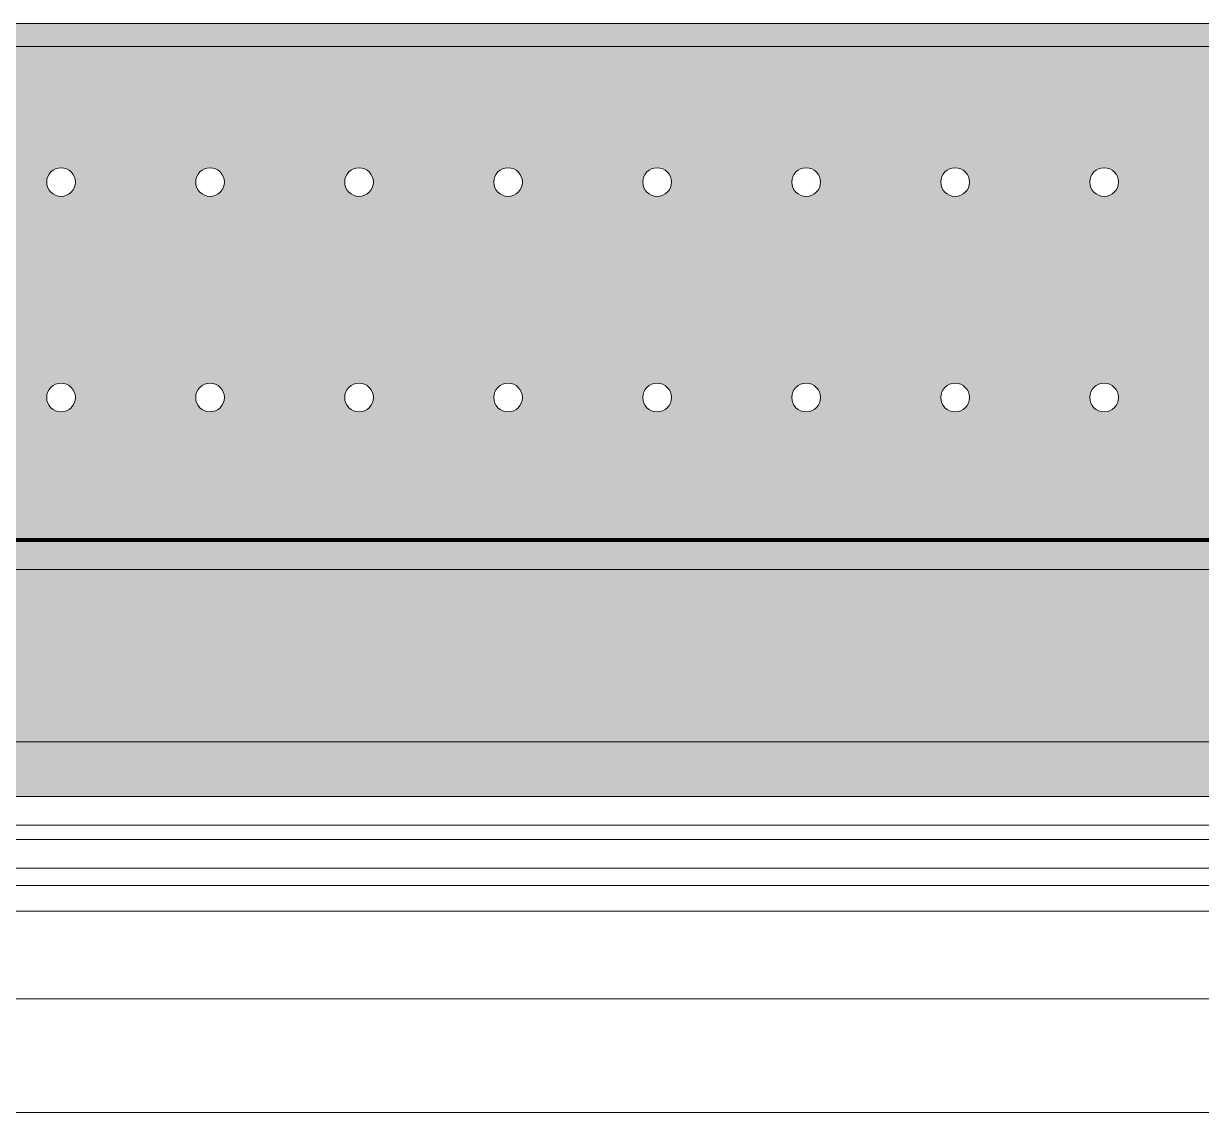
# Model space of a CAD drawing. Header units: millimetres. Extents: x -3245 to 186632, y -8553 to 29000.
# Drawn here: x 27220 to 28040, y -258 to 500 of the extents above; entities that cross this region are included whole.
import ezdxf

# ---------------------------------------------------------------- set-up
doc = ezdxf.new("R2010")
doc.units = ezdxf.units.MM
doc.linetypes.add('Осевая', pattern=[3175, 635, -476.25, 1587.5, -476.25])
for name, color, linetype, lineweight in [('A-DETL', 7, 'Continuous', 9), ('A-GLAZ', 7, 'Continuous', 9), ('A-GLAZ-1', 7, 'Continuous', 13), ('Оси-2', 7, 'Осевая', 9)]:
    doc.layers.add(name, color=color, linetype=linetype, lineweight=lineweight)
for name, color, linetype, lineweight, true_color in [('A-WALL-1', 7, 'Continuous', 9, 0xc0c0c0), ('I-WALL-17', 7, 'Continuous', 53, 0xeaa7bf), ('I-WALL-18', 7, 'Continuous', 53, 0xe0bbbf), ('I-WALL-5', 7, 'Continuous', 9, 0xc0c0c0), ('I-WALL-6', 7, 'Continuous', 9, 0xcbc7bf), ('S-WALL-ANLY', 7, 'Continuous', 13, 0x008040), ('Знаки-2', 9, 'Continuous', 9, 0x808080), ('Знаки-3', 7, 'Continuous', 9, 0xd1cabb), ('Знаки-5', 7, 'Continuous', 9, 0xc1bbaf), ('Знаки-6', 7, 'Continuous', 9, 0xaba79f), ('Знаки-7', 7, 'Continuous', 9, 0xd5cdbe), ('Знаки-8', 7, 'Continuous', 9, 0xccc5b7), ('Знаки-9', 7, 'Continuous', 9, 0xd4ccbd)]:
    doc.layers.add(name, color=color, linetype=linetype, lineweight=lineweight, true_color=true_color)
doc.layers.add('Знаки-4', color=7, linetype='Continuous', lineweight=9, transparency=0.5)

# ---------------------------------------------------------------- blocks, each defined once
blk = doc.blocks.new('120_Окно_СКБ_2Ст - 120_Окно_СКБ_2Ст 2800х2500 4-24273432-План отделки стен 2 этажа в осях 1-12')
at = {"layer": 'A-GLAZ'}
for p, q in [((1400, -57), (-1400, -57)), ((-450, -107), (1280, -107)), ((1280, -117), (-450, -117))]:
    blk.add_line(p, q, dxfattribs=at)
at = {"layer": 'A-GLAZ-1'}
for p, q in [((1330, -87), (-500, -87)), ((-520, -137), (1350, -137)), ((1350, -137), (-520, -137))]:
    blk.add_line(p, q, dxfattribs=at)
blk = doc.blocks.new('Зашивка радиатора_ с перфорацией М4 - Зашивка радиатора_ с перфорацией М4-V90-План отделки стен 2 этажа в осях 1-12')
at = {"layer": 'Знаки-4'}
for points in [[(2281.26, 380), (2281.26, 368), (2301.26, 368), (2301.26, 358), (431.26, 358), (431.26, 368), (451.26, 368), (451.26, 380), (381.26, 380), (381.26, 368), (401.26, 368), (401.26, 358), (-398.74, 358), (-398.74, 368), (-378.74, 368), (-378.74, 380), (-430, 380), (-430, 180), (2330, 180), (2330, 380), (2301.26, 380)], [(1929.99, -163.94), (-428.74, -163.94), (-428.74, -179.94), (2330, -179.59), (2330, -163.94), (2074.06, -163.94)], [(781, -163.94), (781.68, -179.94), (821, -179.94), (820.32, -163.94), (781.68, -163.94)], [(791.34, -163.94), (781, -163.94), (781.68, -179.94), (821, -179.94), (820.32, -163.94), (792.34, -163.94)], [(793.93, -163.94), (791, -163.94), (791.34, -179.94), (811, -179.94), (810.66, -163.94), (795.82, -163.94)], [(793.93, -163.94), (791, -163.94), (791.34, -179.94), (811, -179.94), (810.66, -163.94), (795.82, -163.94)], [(899.87, -163.94), (881, -163.94), (881.68, -179.94), (921, -179.94), (920.32, -163.94), (901, -163.94)], [(896, -163.94), (881, -163.94), (881.68, -179.94), (921, -179.94), (920.32, -163.94), (898.41, -163.94)], [(891.34, -163.94), (891, -163.94), (891.34, -179.94), (911, -179.94), (910.66, -163.94), (892.34, -163.94)], [(899.87, -163.94), (891, -163.94), (891.34, -179.94), (911, -179.94), (910.66, -163.94), (901, -163.94)], [(991.34, -163.94), (981, -163.94), (981.68, -179.94), (1021, -179.94), (1020.32, -163.94), (992.34, -163.94)], [(981, -163.94), (981.68, -179.94), (1021, -179.94), (1020.32, -163.94), (981.68, -163.94)], [(991.34, -163.94), (991, -163.94), (991.34, -179.94), (1011, -179.94), (1010.66, -163.94), (992.34, -163.94)], [(1001, -163.94), (991, -163.94), (991.34, -179.94), (1011, -179.94), (1010.66, -163.94), (1003.59, -163.94)], [(1081, -163.94), (1081.68, -179.94), (1121, -179.94), (1120.32, -163.94), (1081.68, -163.94)], [(1106, -163.94), (1081, -163.94), (1081.68, -179.94), (1121, -179.94), (1120.32, -163.94), (1106.18, -163.94)], [(1111, -163.94), (1091, -163.94), (1091.34, -179.94), (1111, -179.94)], [(1108.07, -163.94), (1091, -163.94), (1091.34, -179.94), (1111, -179.94), (1110.66, -163.94), (1109.66, -163.94)], [(1186.86, -163.94), (1181, -163.94), (1181.68, -179.94), (1221, -179.94), (1220.32, -163.94), (1191, -163.94)], [(1196, -163.94), (1181, -163.94), (1181.68, -179.94), (1221, -179.94), (1220.32, -163.94), (1198.41, -163.94)], [(1191.34, -163.94), (1191, -163.94), (1191.34, -179.94), (1211, -179.94), (1210.66, -163.94), (1192.34, -163.94)], [(1201, -163.94), (1191, -163.94), (1191.34, -179.94), (1211, -179.94), (1210.66, -163.94), (1203.59, -163.94)], [(1291.34, -163.94), (1281, -163.94), (1281.68, -179.94), (1321, -179.94), (1320.32, -163.94), (1292.34, -163.94)], [(1281, -163.94), (1281.68, -179.94), (1321, -179.94), (1320.32, -163.94), (1281.68, -163.94)], [(1291.34, -163.94), (1291, -163.94), (1291.34, -179.94), (1311, -179.94), (1310.66, -163.94), (1292.34, -163.94)], [(1293.93, -163.94), (1291, -163.94), (1291.34, -179.94), (1311, -179.94), (1310.66, -163.94), (1296, -163.94)], [(1381, -163.94), (1381.68, -179.94), (1421, -179.94), (1420.32, -163.94), (1381.68, -163.94)], [(1396, -163.94), (1381, -163.94), (1381.68, -179.94), (1421, -179.94), (1420.32, -163.94), (1398.41, -163.94)], [(1403.1, -163.94), (1391, -163.94), (1391.34, -179.94), (1411, -179.94), (1410.66, -163.94), (1403.59, -163.94)], [(1401, -163.94), (1391, -163.94), (1391.34, -179.94), (1411, -179.94), (1410.66, -163.94), (1403.1, -163.94)], [(1481, -163.94), (1481.68, -179.94), (1521, -179.94), (1520.32, -163.94), (1481.68, -163.94)], [(1509.66, -163.94), (1481, -163.94), (1481.68, -179.94), (1521, -179.94), (1520.32, -163.94), (1510.66, -163.94)], [(1493.93, -163.94), (1491, -163.94), (1491.34, -179.94), (1511, -179.94), (1510.66, -163.94), (1495.82, -163.94)], [(1508.07, -163.94), (1491, -163.94), (1491.34, -179.94), (1511, -179.94), (1510.66, -163.94), (1509.66, -163.94)]]:
    blk.add_hatch(color=256, dxfattribs=at).paths.add_polyline_path(points)
h = blk.add_hatch(color=256, dxfattribs=at)
h.paths.add_polyline_path([(2330.24, 180), (-428.74, 179), (-428.74, -179.94), (2330.24, -179.94), (2330.24, 135.79)])
h.paths.add_polyline_path([(1929.99, 90.35), (1934.99, 89.02), (1938.65, 85.35), (1939.99, 80.35), (1938.65, 75.35), (1934.99, 71.69), (1929.99, 70.35), (1924.99, 71.69), (1921.33, 75.35), (1919.99, 80.35), (1921.33, 85.35), (1924.99, 89.02), (1927.4, 90.01)])
h.paths.add_polyline_path([(1307.49, 90.35), (1312.49, 89.02), (1316.15, 85.35), (1317.49, 80.35), (1316.15, 75.35), (1312.49, 71.69), (1307.49, 70.35), (1302.49, 71.69), (1298.83, 75.35), (1297.49, 80.35), (1298.83, 85.35), (1302.49, 89.02), (1304.9, 90.01)])
h.paths.add_polyline_path([(1514.99, 90.35), (1519.99, 89.02), (1523.65, 85.35), (1524.99, 80.35), (1523.65, 75.35), (1519.99, 71.69), (1514.99, 70.35), (1509.99, 71.69), (1506.33, 75.35), (1504.99, 80.35), (1506.33, 85.35), (1509.99, 89.02), (1512.4, 90.01)])
h.paths.add_polyline_path([(1411.24, 90.35), (1416.24, 89.02), (1419.9, 85.35), (1421.24, 80.35), (1419.9, 75.35), (1416.24, 71.69), (1411.24, 70.35), (1406.24, 71.69), (1402.58, 75.35), (1401.24, 80.35), (1403.1, 86.03), (1406.24, 89.02), (1408.65, 90.01)])
h.paths.add_polyline_path([(1618.74, 90.35), (1623.74, 89.02), (1627.4, 85.35), (1628.74, 80.35), (1627.4, 75.35), (1623.74, 71.69), (1618.74, 70.35), (1613.74, 71.69), (1610.08, 75.35), (1608.74, 80.35), (1610.08, 85.35), (1613.74, 89.02), (1616.15, 90.01)])
h.paths.add_polyline_path([(2033.74, 90.35), (2038.74, 89.02), (2042.4, 85.35), (2043.74, 80.35), (2042.4, 75.35), (2038.74, 71.69), (2033.74, 70.35), (2028.74, 71.69), (2025.08, 75.35), (2023.74, 80.35), (2025.08, 85.35), (2028.74, 89.02), (2031.15, 90.01)])
h.paths.add_polyline_path([(996.24, 90.35), (1001.24, 89.02), (1004.9, 85.35), (1006.24, 80.35), (1004.9, 75.35), (1001.24, 71.69), (996.24, 70.35), (991.24, 71.69), (987.58, 75.35), (986.24, 80.35), (987.58, 85.35), (991.24, 89.02), (993.65, 90.01)])
h.paths.add_polyline_path([(1203.74, 90.35), (1208.74, 89.02), (1212.4, 85.35), (1213.74, 80.35), (1212.4, 75.35), (1208.74, 71.69), (1203.74, 70.35), (1198.74, 71.69), (1195.08, 75.35), (1193.74, 80.35), (1195.08, 85.35), (1198.74, 89.02), (1201.15, 90.01)])
h.paths.add_polyline_path([(2241.24, 90.35), (2246.24, 89.02), (2249.9, 85.35), (2251.24, 80.35), (2249.9, 75.35), (2246.24, 71.69), (2241.24, 70.35), (2236.24, 71.69), (2232.58, 75.35), (2231.24, 80.35), (2232.58, 85.35), (2236.24, 89.02), (2238.65, 90.01)])
h.paths.add_polyline_path([(2137.49, 90.35), (2142.49, 89.02), (2146.15, 85.35), (2147.49, 80.35), (2146.15, 75.35), (2142.49, 71.69), (2137.49, 70.35), (2132.49, 71.69), (2128.83, 75.35), (2127.49, 80.35), (2128.83, 85.35), (2132.49, 89.02), (2134.9, 90.01)])
h.paths.add_polyline_path([(892.49, 90.35), (897.49, 89.02), (901.15, 85.35), (902.49, 80.35), (901.15, 75.35), (897.49, 71.69), (892.49, 70.35), (887.49, 71.69), (883.83, 75.35), (882.49, 80.35), (883.83, 85.35), (887.49, 89.02), (889.9, 90.01)])
h.paths.add_polyline_path([(1826.24, 90.35), (1831.24, 89.02), (1834.9, 85.35), (1836.24, 80.35), (1834.9, 75.35), (1831.24, 71.69), (1826.24, 70.35), (1821.24, 71.69), (1817.58, 75.35), (1816.24, 80.35), (1817.58, 85.35), (1821.24, 89.02), (1823.65, 90.01)])
h.paths.add_polyline_path([(1722.49, 90.35), (1727.49, 89.02), (1731.15, 85.35), (1732.49, 80.35), (1731.15, 75.35), (1727.49, 71.69), (1722.49, 70.35), (1717.49, 71.69), (1713.83, 75.35), (1712.49, 80.35), (1713.83, 85.35), (1717.49, 89.02), (1719.9, 90.01)])
h.paths.add_polyline_path([(1099.99, 90.35), (1104.99, 89.02), (1108.65, 85.35), (1109.99, 80.35), (1108.65, 75.35), (1104.99, 71.69), (1099.99, 70.35), (1094.99, 71.69), (1091.33, 75.35), (1089.99, 80.35), (1091.33, 85.35), (1094.99, 89.02), (1097.4, 90.01)])
h.paths.add_polyline_path([(-145.01, 90.35), (-140.01, 89.02), (-136.35, 85.35), (-135.01, 80.35), (-136.35, 75.35), (-140.01, 71.69), (-145.01, 70.35), (-150.01, 71.69), (-153.67, 75.35), (-155.01, 80.35), (-153.67, 85.35), (-150.01, 89.02), (-147.6, 90.01)])
h.paths.add_polyline_path([(788.74, 90.35), (793.74, 89.02), (797.4, 85.35), (798.74, 80.35), (797.4, 75.35), (793.74, 71.69), (788.74, 70.35), (783.74, 71.69), (780.08, 75.35), (778.74, 80.35), (780.08, 85.35), (783.74, 89.02), (786.15, 90.01)])
h.paths.add_polyline_path([(684.99, 90.35), (689.99, 89.02), (693.65, 85.35), (694.99, 80.35), (693.65, 75.35), (689.99, 71.69), (684.99, 70.35), (679.99, 71.69), (676.33, 75.35), (674.99, 80.35), (676.33, 85.35), (679.99, 89.02), (682.4, 90.01)])
h.paths.add_polyline_path([(269.99, 90.35), (274.99, 89.02), (278.65, 85.35), (279.99, 80.35), (278.65, 75.35), (274.99, 71.69), (269.99, 70.35), (264.99, 71.69), (261.33, 75.35), (259.99, 80.35), (261.33, 85.35), (264.99, 89.02), (267.4, 90.01)])
h.paths.add_polyline_path([(477.49, 90.35), (482.49, 89.02), (486.15, 85.35), (487.49, 80.35), (486.15, 75.35), (482.49, 71.69), (477.49, 70.35), (472.49, 71.69), (468.83, 75.35), (467.49, 80.35), (468.83, 85.35), (472.49, 89.02), (474.9, 90.01)])
h.paths.add_polyline_path([(-352.51, 90.35), (-347.51, 89.02), (-343.85, 85.35), (-342.51, 80.35), (-343.85, 75.35), (-347.51, 71.69), (-352.51, 70.35), (-357.51, 71.69), (-361.17, 75.35), (-362.51, 80.35), (-361.17, 85.35), (-357.51, 89.02), (-355.1, 90.01)])
h.paths.add_polyline_path([(62.49, 90.35), (67.49, 89.02), (71.15, 85.35), (72.49, 80.35), (71.15, 75.35), (67.49, 71.69), (62.49, 70.35), (57.49, 71.69), (53.83, 75.35), (52.49, 80.35), (53.83, 85.35), (57.49, 89.02), (61.17, 90.18)])
h.paths.add_polyline_path([(-248.76, 90.35), (-243.76, 89.02), (-240.1, 85.35), (-238.76, 80.35), (-240.1, 75.35), (-243.76, 71.69), (-248.76, 70.35), (-253.76, 71.69), (-257.42, 75.35), (-258.76, 80.35), (-257.42, 85.35), (-253.76, 89.02), (-251.35, 90.01)])
h.paths.add_polyline_path([(581.24, 90.35), (586.24, 89.02), (589.9, 85.35), (591.24, 80.35), (589.9, 75.35), (586.24, 71.69), (581.24, 70.35), (576.24, 71.69), (572.58, 75.35), (571.24, 80.35), (572.58, 85.35), (576.24, 89.02), (578.65, 90.01)])
h.paths.add_polyline_path([(-41.26, 90.35), (-36.26, 89.02), (-32.6, 85.35), (-31.26, 80.35), (-32.6, 75.35), (-36.26, 71.69), (-41.26, 70.35), (-46.26, 71.69), (-49.92, 75.35), (-51.26, 80.35), (-49.92, 85.35), (-46.26, 89.02), (-43.85, 90.01)])
h.paths.add_polyline_path([(373.74, 90.35), (378.74, 89.02), (382.4, 85.35), (383.74, 80.35), (382.4, 75.35), (378.74, 71.69), (373.74, 70.35), (368.74, 71.69), (365.08, 75.35), (363.74, 80.35), (365.08, 85.35), (368.74, 89.02), (371.15, 90.01)])
h.paths.add_polyline_path([(166.24, 90.35), (171.24, 89.02), (174.9, 85.35), (176.24, 80.35), (174.9, 75.35), (171.24, 71.69), (166.24, 70.35), (161.24, 71.69), (157.58, 75.35), (156.24, 80.35), (157.58, 85.35), (161.24, 89.02), (163.65, 90.01)])
h.paths.add_polyline_path([(788.74, -59.65), (793.74, -60.98), (797.4, -64.65), (798.74, -69.65), (797.4, -74.65), (793.74, -78.31), (788.74, -79.65), (783.74, -78.31), (780.08, -74.65), (778.74, -69.65), (780.08, -64.65), (783.74, -60.98), (786.15, -59.99)])
h.paths.add_polyline_path([(1722.49, -59.65), (1727.49, -60.98), (1731.15, -64.65), (1732.49, -69.65), (1731.15, -74.65), (1727.49, -78.31), (1722.49, -79.65), (1717.49, -78.31), (1713.83, -74.65), (1712.49, -69.65), (1713.83, -64.65), (1717.49, -60.98), (1719.9, -59.99)])
h.paths.add_polyline_path([(1618.74, -59.65), (1623.74, -60.98), (1627.4, -64.65), (1628.74, -69.65), (1627.4, -74.65), (1623.74, -78.31), (1618.74, -79.65), (1613.74, -78.31), (1610.08, -74.65), (1608.74, -69.65), (1610.08, -64.65), (1613.74, -60.98), (1616.15, -59.99)])
h.paths.add_polyline_path([(2137.49, -59.65), (2142.49, -60.98), (2146.15, -64.65), (2147.49, -69.65), (2146.15, -74.65), (2142.49, -78.31), (2137.49, -79.65), (2132.49, -78.31), (2128.83, -74.65), (2127.49, -69.65), (2128.83, -64.65), (2132.49, -60.98), (2134.9, -59.99)])
h.paths.add_polyline_path([(1411.24, -59.65), (1416.24, -60.98), (1419.9, -64.65), (1421.24, -69.65), (1419.9, -74.65), (1416.24, -78.31), (1411.24, -79.65), (1406.24, -78.31), (1402.58, -74.65), (1401.24, -69.65), (1403.1, -63.97), (1406.24, -60.98), (1408.65, -59.99)])
h.paths.add_polyline_path([(1514.99, -59.65), (1519.99, -60.98), (1523.65, -64.65), (1524.99, -69.65), (1523.65, -74.65), (1519.99, -78.31), (1514.99, -79.65), (1509.99, -78.31), (1506.33, -74.65), (1504.99, -69.65), (1506.33, -64.65), (1509.99, -60.98), (1512.4, -59.99)])
h.paths.add_polyline_path([(2033.74, -59.65), (2038.74, -60.98), (2042.4, -64.65), (2043.74, -69.65), (2042.4, -74.65), (2038.74, -78.31), (2033.74, -79.65), (2028.74, -78.31), (2025.08, -74.65), (2023.74, -69.65), (2025.08, -64.65), (2028.74, -60.98), (2031.15, -59.99)])
h.paths.add_polyline_path([(1307.49, -59.65), (1312.49, -60.98), (1316.15, -64.65), (1317.49, -69.65), (1316.15, -74.65), (1312.49, -78.31), (1307.49, -79.65), (1302.49, -78.31), (1298.83, -74.65), (1297.49, -69.65), (1298.83, -64.65), (1302.49, -60.98), (1304.9, -59.99)])
h.paths.add_polyline_path([(2241.24, -59.65), (2246.24, -60.98), (2249.9, -64.65), (2251.24, -69.65), (2249.9, -74.65), (2246.24, -78.31), (2241.24, -79.65), (2236.24, -78.31), (2232.58, -74.65), (2231.24, -69.65), (2232.58, -64.65), (2236.24, -60.98), (2238.65, -59.99)])
h.paths.add_polyline_path([(1826.24, -59.65), (1831.24, -60.98), (1834.9, -64.65), (1836.24, -69.65), (1834.9, -74.65), (1831.24, -78.31), (1826.24, -79.65), (1821.24, -78.31), (1817.58, -74.65), (1816.24, -69.65), (1817.58, -64.65), (1821.24, -60.98), (1823.65, -59.99)])
h.paths.add_polyline_path([(1929.99, -59.65), (1934.99, -60.98), (1938.65, -64.65), (1939.99, -69.65), (1938.65, -74.65), (1934.99, -78.31), (1929.99, -79.65), (1924.99, -78.31), (1921.33, -74.65), (1919.99, -69.65), (1921.33, -64.65), (1924.99, -60.98), (1927.4, -59.99)])
h.paths.add_polyline_path([(996.24, -59.65), (1001.24, -60.98), (1004.9, -64.65), (1006.24, -69.65), (1004.9, -74.65), (1001.24, -78.31), (996.24, -79.65), (991.24, -78.31), (987.58, -74.65), (986.24, -69.65), (987.58, -64.65), (991.24, -60.98), (993.65, -59.99)])
h.paths.add_polyline_path([(1203.74, -59.65), (1208.74, -60.98), (1212.4, -64.65), (1213.74, -69.65), (1212.4, -74.65), (1208.74, -78.31), (1203.74, -79.65), (1198.74, -78.31), (1195.08, -74.65), (1193.74, -69.65), (1195.08, -64.65), (1198.74, -60.98), (1201.15, -59.99)])
h.paths.add_polyline_path([(1099.99, -59.65), (1104.99, -60.98), (1108.65, -64.65), (1109.99, -69.65), (1108.65, -74.65), (1104.99, -78.31), (1099.99, -79.65), (1094.99, -78.31), (1091.33, -74.65), (1089.99, -69.65), (1091.33, -64.65), (1094.99, -60.98), (1097.4, -59.99)])
h.paths.add_polyline_path([(892.49, -59.65), (897.49, -60.98), (901.15, -64.65), (902.49, -69.65), (901.15, -74.65), (897.49, -78.31), (892.49, -79.65), (887.49, -78.31), (883.83, -74.65), (882.49, -69.65), (883.83, -64.65), (887.49, -60.98), (889.9, -59.99)])
h.paths.add_polyline_path([(-248.76, -59.65), (-243.76, -60.98), (-240.1, -64.65), (-238.76, -69.65), (-240.1, -74.65), (-243.76, -78.31), (-248.76, -79.65), (-253.76, -78.31), (-257.42, -74.65), (-258.76, -69.65), (-257.42, -64.65), (-253.76, -60.98), (-251.35, -59.99)])
h.paths.add_polyline_path([(-352.51, -59.65), (-347.51, -60.98), (-343.85, -64.65), (-342.51, -69.65), (-343.85, -74.65), (-347.51, -78.31), (-352.51, -79.65), (-357.51, -78.31), (-361.17, -74.65), (-362.51, -69.65), (-361.17, -64.65), (-357.51, -60.98), (-355.1, -59.99)])
h.paths.add_polyline_path([(581.24, -59.65), (586.24, -60.98), (589.9, -64.65), (591.24, -69.65), (589.9, -74.65), (586.24, -78.31), (581.24, -79.65), (576.24, -78.31), (572.58, -74.65), (571.24, -69.65), (572.58, -64.65), (576.24, -60.98), (578.65, -59.99)])
h.paths.add_polyline_path([(-41.26, -59.65), (-36.26, -60.98), (-32.6, -64.65), (-31.26, -69.65), (-32.6, -74.65), (-36.26, -78.31), (-41.26, -79.65), (-46.26, -78.31), (-49.92, -74.65), (-51.26, -69.65), (-49.92, -64.65), (-46.26, -60.98), (-43.85, -59.99)])
h.paths.add_polyline_path([(684.99, -59.65), (689.99, -60.98), (693.65, -64.65), (694.99, -69.65), (693.65, -74.65), (689.99, -78.31), (684.99, -79.65), (679.99, -78.31), (676.33, -74.65), (674.99, -69.65), (676.33, -64.65), (679.99, -60.98), (682.4, -59.99)])
h.paths.add_polyline_path([(166.24, -59.65), (171.24, -60.98), (174.9, -64.65), (176.24, -69.65), (174.9, -74.65), (171.24, -78.31), (166.24, -79.65), (161.24, -78.31), (157.58, -74.65), (156.24, -69.65), (157.58, -64.65), (161.24, -60.98), (163.65, -59.99)])
h.paths.add_polyline_path([(269.99, -59.65), (274.99, -60.98), (278.65, -64.65), (279.99, -69.65), (278.65, -74.65), (274.99, -78.31), (269.99, -79.65), (264.99, -78.31), (261.33, -74.65), (259.99, -69.65), (261.33, -64.65), (264.99, -60.98), (267.4, -59.99)])
h.paths.add_polyline_path([(373.74, -59.65), (378.74, -60.98), (382.4, -64.65), (383.74, -69.65), (382.4, -74.65), (378.74, -78.31), (373.74, -79.65), (368.74, -78.31), (365.08, -74.65), (363.74, -69.65), (365.08, -64.65), (368.74, -60.98), (371.15, -59.99)])
h.paths.add_polyline_path([(62.49, -59.65), (67.49, -60.98), (71.15, -64.65), (72.49, -69.65), (71.15, -74.65), (67.49, -78.31), (62.49, -79.65), (57.49, -78.31), (53.83, -74.65), (52.49, -69.65), (53.83, -64.65), (57.49, -60.98), (61.17, -59.82)])
h.paths.add_polyline_path([(-145.01, -59.65), (-140.01, -60.98), (-136.35, -64.65), (-135.01, -69.65), (-136.35, -74.65), (-140.01, -78.31), (-145.01, -79.65), (-150.01, -78.31), (-153.67, -74.65), (-155.01, -69.65), (-153.67, -64.65), (-150.01, -60.98), (-147.6, -59.99)])
h.paths.add_polyline_path([(477.49, -59.65), (482.49, -60.98), (486.15, -64.65), (487.49, -69.65), (486.15, -74.65), (482.49, -78.31), (477.49, -79.65), (472.49, -78.31), (468.83, -74.65), (467.49, -69.65), (468.83, -64.65), (472.49, -60.98), (474.9, -59.99)])
at = {"layer": 'Знаки-2'}
for p, q in [((-428.74, 180), (2330, 180)), ((2330.24, 180), (-428.74, 180)), ((-428.74, -179.94), (2330.24, -179.94))]:
    blk.add_line(p, q, dxfattribs=at)
for centre, start, end in [((788.74, 80.35), 0, 180), ((892.49, 80.35), 0, 180), ((996.24, 80.35), 0, 180), ((1099.99, 80.35), 0, 180), ((1203.74, 80.35), 0, 180), ((1307.49, 80.35), 0, 180), ((1411.24, 80.35), 0, 180), ((1514.99, 80.35), 0, 180), ((788.74, 80.35), 180, 360), ((892.49, 80.35), 180, 0), ((996.24, 80.35), 180, 360), ((1099.99, 80.35), 180, 0), ((1203.74, 80.35), 180, 0), ((1307.49, 80.35), 180, 360), ((1411.24, 80.35), 180, 0), ((1514.99, 80.35), 180, 0), ((788.74, -69.65), 0, 180), ((892.49, -69.65), 0, 180), ((996.24, -69.65), 0, 180), ((1099.99, -69.65), 0, 180), ((1203.74, -69.65), 0, 180), ((1307.49, -69.65), 0, 180), ((1411.24, -69.65), 0, 180), ((1514.99, -69.65), 0, 180), ((788.74, -69.65), 180, 0), ((892.49, -69.65), 180, 0), ((996.24, -69.65), 180, 0), ((1099.99, -69.65), 180, 0), ((1203.74, -69.65), 180, 0), ((1307.49, -69.65), 180, 0), ((1411.24, -69.65), 180, 0), ((1514.99, -69.65), 180, 0)]:
    blk.add_arc(centre, 10, start, end, dxfattribs=at)
at = {"layer": 'Знаки-3'}
for p, q in [((791, -163.94), (781.68, -163.94)), ((791, -163.94), (795.81, -163.94)), ((791.34, -163.94), (791, -163.94)), ((792.34, -163.94), (791.34, -163.94)), ((793.93, -163.94), (792.34, -163.94)), ((795.81, -163.94), (793.93, -163.94)), ((796, -163.94), (801, -163.94)), ((806, -163.94), (796, -163.94)), ((801, -163.94), (806, -163.94)), ((806.19, -163.94), (809.66, -163.94)), ((811, -163.94), (806.19, -163.94)), ((809.66, -163.94), (811, -163.94)), ((820.32, -163.94), (811, -163.94)), ((891, -163.94), (881.68, -163.94)), ((892.28, -163.94), (895.82, -163.94)), ((895.82, -163.94), (892.28, -163.94)), ((896, -163.94), (906, -163.94)), ((906, -163.94), (896, -163.94)), ((906.18, -163.94), (909.72, -163.94)), ((909.72, -163.94), (906.18, -163.94)), ((920.32, -163.94), (911, -163.94)), ((991, -163.94), (981.68, -163.94)), ((991, -163.94), (995.81, -163.94)), ((995.81, -163.94), (991, -163.94)), ((996, -163.94), (1006, -163.94)), ((1006, -163.94), (996, -163.94)), ((1006.19, -163.94), (1011, -163.94)), ((1011, -163.94), (1006.19, -163.94)), ((1020.32, -163.94), (1011, -163.94)), ((1091, -163.94), (1081.68, -163.94)), ((1091, -163.94), (1091.34, -163.94)), ((1095.81, -163.94), (1091, -163.94)), ((1091.34, -163.94), (1095.81, -163.94)), ((1096, -163.94), (1098.41, -163.94)), ((1106, -163.94), (1096, -163.94)), ((1098.41, -163.94), (1106, -163.94)), ((1106.19, -163.94), (1111, -163.94)), ((1111, -163.94), (1106.19, -163.94)), ((1120.32, -163.94), (1111, -163.94)), ((1191, -163.94), (1181.68, -163.94)), ((1192.28, -163.94), (1195.82, -163.94)), ((1195.82, -163.94), (1192.28, -163.94)), ((1196, -163.94), (1206, -163.94)), ((1206, -163.94), (1196, -163.94)), ((1206.18, -163.94), (1209.72, -163.94)), ((1209.72, -163.94), (1206.18, -163.94)), ((1220.32, -163.94), (1211, -163.94)), ((1291, -163.94), (1281.68, -163.94)), ((1291, -163.94), (1295.81, -163.94)), ((1295.81, -163.94), (1291, -163.94)), ((1296, -163.94), (1306, -163.94)), ((1306, -163.94), (1296, -163.94)), ((1306.19, -163.94), (1311, -163.94)), ((1311, -163.94), (1306.19, -163.94)), ((1320.32, -163.94), (1311, -163.94)), ((1391, -163.94), (1381.68, -163.94)), ((1391, -163.94), (1395.81, -163.94)), ((1395.81, -163.94), (1391, -163.94)), ((1396, -163.94), (1398.41, -163.94)), ((1406, -163.94), (1396, -163.94)), ((1398.41, -163.94), (1406, -163.94)), ((1406.19, -163.94), (1411, -163.94)), ((1411, -163.94), (1406.19, -163.94)), ((1420.32, -163.94), (1411, -163.94)), ((1491, -163.94), (1481.68, -163.94)), ((1492.28, -163.94), (1495.82, -163.94)), ((1495.82, -163.94), (1492.28, -163.94)), ((1496, -163.94), (1506, -163.94)), ((1506, -163.94), (1496, -163.94)), ((1506.18, -163.94), (1509.72, -163.94)), ((1509.72, -163.94), (1506.18, -163.94)), ((1520.32, -163.94), (1511, -163.94)), ((781.68, -179.94), (791, -179.94)), ((791, -179.94), (792.34, -179.94)), ((795.81, -179.94), (791, -179.94)), ((792.34, -179.94), (795.81, -179.94)), ((796, -179.94), (801, -179.94)), ((806, -179.94), (796, -179.94)), ((801, -179.94), (806, -179.94)), ((806.19, -179.94), (811, -179.94)), ((811, -179.94), (806.19, -179.94)), ((811, -179.94), (820.32, -179.94)), ((881.68, -179.94), (891, -179.94)), ((892.28, -179.94), (895.82, -179.94)), ((895.82, -179.94), (892.28, -179.94)), ((896, -179.94), (906, -179.94)), ((906, -179.94), (896, -179.94)), ((906.18, -179.94), (909.72, -179.94)), ((909.72, -179.94), (906.18, -179.94)), ((911, -179.94), (920.32, -179.94)), ((981.68, -179.94), (991, -179.94)), ((991, -179.94), (995.81, -179.94)), ((995.81, -179.94), (991, -179.94)), ((996, -179.94), (1006, -179.94)), ((1006, -179.94), (996, -179.94)), ((1006.19, -179.94), (1011, -179.94)), ((1011, -179.94), (1006.19, -179.94)), ((1011, -179.94), (1020.32, -179.94)), ((1081.68, -179.94), (1091, -179.94)), ((1091, -179.94), (1095.81, -179.94)), ((1095.81, -179.94), (1091, -179.94)), ((1096, -179.94), (1106, -179.94)), ((1106, -179.94), (1096, -179.94)), ((1106.19, -179.94), (1111, -179.94)), ((1111, -179.94), (1106.19, -179.94)), ((1111, -179.94), (1120.32, -179.94)), ((1181.68, -179.94), (1191, -179.94)), ((1192.28, -179.94), (1195.82, -179.94)), ((1195.82, -179.94), (1192.28, -179.94)), ((1196, -179.94), (1206, -179.94)), ((1206, -179.94), (1196, -179.94)), ((1206.18, -179.94), (1209.72, -179.94)), ((1209.72, -179.94), (1206.18, -179.94)), ((1211, -179.94), (1220.32, -179.94)), ((1281.68, -179.94), (1291, -179.94)), ((1291, -179.94), (1295.81, -179.94)), ((1295.81, -179.94), (1291, -179.94)), ((1296, -179.94), (1306, -179.94)), ((1306, -179.94), (1296, -179.94)), ((1306.19, -179.94), (1311, -179.94)), ((1311, -179.94), (1306.19, -179.94)), ((1311, -179.94), (1320.32, -179.94)), ((1381.68, -179.94), (1391, -179.94)), ((1391, -179.94), (1395.81, -179.94)), ((1395.81, -179.94), (1391, -179.94)), ((1396, -179.94), (1406, -179.94)), ((1406, -179.94), (1396, -179.94)), ((1406.19, -179.94), (1411, -179.94)), ((1411, -179.94), (1406.19, -179.94)), ((1411, -179.94), (1420.32, -179.94)), ((1481.68, -179.94), (1491, -179.94)), ((1492.28, -179.94), (1495.82, -179.94)), ((1495.82, -179.94), (1492.28, -179.94)), ((1496, -179.94), (1506, -179.94)), ((1506, -179.94), (1496, -179.94)), ((1506.18, -179.94), (1509.72, -179.94)), ((1509.72, -179.94), (1506.18, -179.94)), ((1511, -179.94), (1520.32, -179.94))]:
    blk.add_line(p, q, dxfattribs=at)
at = {"layer": 'Знаки-5'}
for p, q in [((2330, 180), (-428.74, 180)), ((-428.74, 180), (2330, 180)), ((781, -163.94), (721, -163.94)), ((781, -163.94), (821, -163.94)), ((821, -163.94), (781, -163.94)), ((881, -163.94), (821, -163.94)), ((881, -163.94), (921, -163.94)), ((921, -163.94), (881, -163.94)), ((981, -163.94), (921, -163.94)), ((981, -163.94), (991, -163.94)), ((991, -163.94), (981, -163.94)), ((991, -163.94), (1011, -163.94)), ((1011, -163.94), (991, -163.94)), ((1011, -163.94), (1021, -163.94)), ((1021, -163.94), (1011, -163.94)), ((1081, -163.94), (1021, -163.94)), ((1081, -163.94), (1121, -163.94)), ((1121, -163.94), (1081, -163.94)), ((1181, -163.94), (1121, -163.94)), ((1181, -163.94), (1221, -163.94)), ((1221, -163.94), (1181, -163.94)), ((1281, -163.94), (1221, -163.94)), ((1281, -163.94), (1291, -163.94)), ((1291, -163.94), (1281, -163.94)), ((1291, -163.94), (1311, -163.94)), ((1311, -163.94), (1291, -163.94)), ((1311, -163.94), (1321, -163.94)), ((1321, -163.94), (1311, -163.94)), ((1381, -163.94), (1321, -163.94)), ((1381, -163.94), (1421, -163.94)), ((1421, -163.94), (1381, -163.94)), ((1481, -163.94), (1421, -163.94)), ((1481, -163.94), (1521, -163.94)), ((1521, -163.94), (1481, -163.94)), ((1581, -163.94), (1521, -163.94)), ((721, -179.94), (781, -179.94)), ((781, -179.94), (821, -179.94)), ((821, -179.94), (781, -179.94)), ((821, -179.94), (881, -179.94)), ((881, -179.94), (921, -179.94)), ((921, -179.94), (881, -179.94)), ((921, -179.94), (981, -179.94)), ((981, -179.94), (991, -179.94)), ((991, -179.94), (981, -179.94)), ((991, -179.94), (1011, -179.94)), ((1011, -179.94), (991, -179.94)), ((1011, -179.94), (1021, -179.94)), ((1021, -179.94), (1011, -179.94)), ((1021, -179.94), (1081, -179.94)), ((1081, -179.94), (1121, -179.94)), ((1121, -179.94), (1081, -179.94)), ((1121, -179.94), (1181, -179.94)), ((1181, -179.94), (1221, -179.94)), ((1221, -179.94), (1181, -179.94)), ((1221, -179.94), (1281, -179.94)), ((1281, -179.94), (1291, -179.94)), ((1291, -179.94), (1281, -179.94)), ((1291, -179.94), (1311, -179.94)), ((1311, -179.94), (1291, -179.94)), ((1311, -179.94), (1321, -179.94)), ((1321, -179.94), (1311, -179.94)), ((1321, -179.94), (1381, -179.94)), ((1381, -179.94), (1421, -179.94)), ((1421, -179.94), (1381, -179.94)), ((1421, -179.94), (1481, -179.94)), ((1481, -179.94), (1521, -179.94)), ((1521, -179.94), (1481, -179.94)), ((1521, -179.94), (1581, -179.94))]:
    blk.add_line(p, q, dxfattribs=at)
at = {"layer": 'Знаки-6'}
for p, q in [((-384.53, -163.94), (2282.94, -163.94)), ((2330.24, -179.94), (-428.74, -179.94)), ((2330, -179.94), (-428.74, -179.94))]:
    blk.add_line(p, q, dxfattribs=at)
for centre, start, end in [((788.74, 80.35), 0, 180), ((892.49, 80.35), 0, 180), ((996.24, 80.35), 0, 180), ((1099.99, 80.35), 0, 180), ((1203.74, 80.35), 0, 180), ((1307.49, 80.35), 0, 180), ((1411.24, 80.35), 0, 180), ((1514.99, 80.35), 0, 180), ((788.74, 80.35), 180, 360), ((892.49, 80.35), 180, 360), ((996.24, 80.35), 180, 360), ((1099.99, 80.35), 180, 360), ((1203.74, 80.35), 180, 360), ((1307.49, 80.35), 180, 360), ((1411.24, 80.35), 180, 360), ((1514.99, 80.35), 180, 360), ((788.74, -69.65), 0, 180), ((892.49, -69.65), 0, 180), ((996.24, -69.65), 0, 180), ((1099.99, -69.65), 0, 180), ((1203.74, -69.65), 0, 180), ((1307.49, -69.65), 0, 180), ((1411.24, -69.65), 0, 180), ((1514.99, -69.65), 0, 180), ((788.74, -69.65), 180, 360), ((892.49, -69.65), 180, 360), ((996.24, -69.65), 180, 360), ((1099.99, -69.65), 180, 360), ((1203.74, -69.65), 180, 360), ((1307.49, -69.65), 180, 360), ((1411.24, -69.65), 180, 360), ((1514.99, -69.65), 180, 360)]:
    blk.add_arc(centre, 10, start, end, dxfattribs=at)
at = {"layer": 'Знаки-7'}
for p, q in [((795.82, -163.94), (792.34, -163.94)), ((806, -163.94), (796, -163.94)), ((809.66, -163.94), (806.18, -163.94)), ((895.82, -163.94), (892.34, -163.94)), ((899.87, -163.94), (896, -163.94)), ((906, -163.94), (901, -163.94)), ((909.66, -163.94), (906.18, -163.94)), ((995.82, -163.94), (992.34, -163.94)), ((1006, -163.94), (996, -163.94)), ((1009.66, -163.94), (1006.18, -163.94)), ((1095.82, -163.94), (1092.34, -163.94)), ((1106, -163.94), (1096, -163.94)), ((1109.66, -163.94), (1106.18, -163.94)), ((1195.82, -163.94), (1192.34, -163.94)), ((1206, -163.94), (1196, -163.94)), ((1209.66, -163.94), (1206.18, -163.94)), ((1295.82, -163.94), (1292.34, -163.94)), ((1306, -163.94), (1296, -163.94)), ((1309.66, -163.94), (1306.18, -163.94)), ((1395.82, -163.94), (1392.34, -163.94)), ((1403.1, -163.94), (1396, -163.94)), ((1406, -163.94), (1403.59, -163.94)), ((1409.66, -163.94), (1406.18, -163.94)), ((1495.82, -163.94), (1492.34, -163.94)), ((1506, -163.94), (1496, -163.94)), ((1509.66, -163.94), (1506.18, -163.94)), ((792.34, -179.94), (795.82, -179.94)), ((796, -179.94), (806, -179.94)), ((806.18, -179.94), (809.66, -179.94)), ((892.34, -179.94), (895.82, -179.94)), ((896, -179.94), (899.87, -179.94)), ((901, -179.94), (906, -179.94)), ((906.18, -179.94), (909.66, -179.94)), ((992.34, -179.94), (995.82, -179.94)), ((996, -179.94), (1006, -179.94)), ((1006.18, -179.94), (1009.66, -179.94)), ((1092.34, -179.94), (1095.82, -179.94)), ((1096, -179.94), (1106, -179.94)), ((1106.18, -179.94), (1109.66, -179.94)), ((1192.34, -179.94), (1195.82, -179.94)), ((1196, -179.94), (1206, -179.94)), ((1206.18, -179.94), (1209.66, -179.94)), ((1292.34, -179.94), (1295.82, -179.94)), ((1296, -179.94), (1306, -179.94)), ((1306.18, -179.94), (1309.66, -179.94)), ((1392.34, -179.94), (1395.82, -179.94)), ((1396, -179.94), (1403.1, -179.94)), ((1403.59, -179.94), (1406, -179.94)), ((1406.18, -179.94), (1409.66, -179.94)), ((1492.34, -179.94), (1495.82, -179.94)), ((1496, -179.94), (1506, -179.94)), ((1506.18, -179.94), (1509.66, -179.94))]:
    blk.add_line(p, q, dxfattribs=at)
at = {"layer": 'Знаки-8'}
for p, q in [((781, -163.94), (786.86, -163.94)), ((781.68, -163.94), (781, -163.94)), ((786.86, -163.94), (781.68, -163.94)), ((786.86, -163.94), (791, -163.94)), ((791, -163.94), (786.86, -163.94)), ((791, -163.94), (793.93, -163.94)), ((792.34, -163.94), (791, -163.94)), ((795.81, -163.94), (792.34, -163.94)), ((793.93, -163.94), (795.81, -163.94)), ((796, -163.94), (801, -163.94)), ((806, -163.94), (796, -163.94)), ((801, -163.94), (806, -163.94)), ((806.19, -163.94), (811, -163.94)), ((811, -163.94), (806.19, -163.94)), ((811, -163.94), (815.14, -163.94)), ((815.14, -163.94), (811, -163.94)), ((815.14, -163.94), (818.32, -163.94)), ((818.32, -163.94), (815.14, -163.94)), ((818.32, -163.94), (820.32, -163.94)), ((821, -163.94), (818.32, -163.94)), ((820.32, -163.94), (821, -163.94)), ((881, -163.94), (891, -163.94)), ((881.68, -163.94), (881, -163.94)), ((891, -163.94), (881.68, -163.94)), ((891, -163.94), (891.34, -163.94)), ((895.81, -163.94), (891, -163.94)), ((891.34, -163.94), (895.81, -163.94)), ((896, -163.94), (898.41, -163.94)), ((906, -163.94), (896, -163.94)), ((898.41, -163.94), (906, -163.94)), ((906.19, -163.94), (911, -163.94)), ((911, -163.94), (906.19, -163.94)), ((911, -163.94), (920.32, -163.94)), ((915.14, -163.94), (911, -163.94)), ((921, -163.94), (915.14, -163.94)), ((920.32, -163.94), (921, -163.94)), ((981, -163.94), (983.68, -163.94)), ((986.86, -163.94), (981, -163.94)), ((983.68, -163.94), (991, -163.94)), ((991, -163.94), (986.86, -163.94)), ((992.28, -163.94), (995.82, -163.94)), ((995.82, -163.94), (992.28, -163.94)), ((996, -163.94), (1006, -163.94)), ((1006, -163.94), (996, -163.94)), ((1006.18, -163.94), (1009.72, -163.94)), ((1009.72, -163.94), (1006.18, -163.94)), ((1011, -163.94), (1021, -163.94)), ((1021, -163.94), (1011, -163.94)), ((1081, -163.94), (1091, -163.94)), ((1083.68, -163.94), (1081, -163.94)), ((1091, -163.94), (1083.68, -163.94)), ((1091, -163.94), (1095.81, -163.94)), ((1091.34, -163.94), (1091, -163.94)), ((1095.81, -163.94), (1091.34, -163.94)), ((1096, -163.94), (1106, -163.94)), ((1103.59, -163.94), (1096, -163.94)), ((1106, -163.94), (1103.59, -163.94)), ((1106.19, -163.94), (1111, -163.94)), ((1111, -163.94), (1106.19, -163.94)), ((1111, -163.94), (1121, -163.94)), ((1115.14, -163.94), (1111, -163.94)), ((1120.32, -163.94), (1115.14, -163.94)), ((1121, -163.94), (1120.32, -163.94)), ((1181, -163.94), (1181.68, -163.94)), ((1186.86, -163.94), (1181, -163.94)), ((1181.68, -163.94), (1191, -163.94)), ((1191, -163.94), (1186.86, -163.94)), ((1191, -163.94), (1192.34, -163.94)), ((1191.34, -163.94), (1191, -163.94)), ((1192.34, -163.94), (1191.34, -163.94)), ((1192.34, -163.94), (1195.81, -163.94)), ((1193.93, -163.94), (1192.34, -163.94)), ((1195.81, -163.94), (1193.93, -163.94)), ((1196, -163.94), (1201, -163.94)), ((1201, -163.94), (1196, -163.94)), ((1201, -163.94), (1203.59, -163.94)), ((1206, -163.94), (1201, -163.94)), ((1203.59, -163.94), (1206, -163.94)), ((1206.19, -163.94), (1208.07, -163.94)), ((1211, -163.94), (1206.19, -163.94)), ((1208.07, -163.94), (1209.66, -163.94)), ((1209.66, -163.94), (1210.66, -163.94)), ((1210.66, -163.94), (1211, -163.94)), ((1211, -163.94), (1215.14, -163.94)), ((1221, -163.94), (1211, -163.94)), ((1215.14, -163.94), (1221, -163.94)), ((1281, -163.94), (1291, -163.94)), ((1291, -163.94), (1281, -163.94)), ((1292.28, -163.94), (1295.82, -163.94)), ((1295.82, -163.94), (1292.28, -163.94)), ((1296, -163.94), (1306, -163.94)), ((1306, -163.94), (1296, -163.94)), ((1306.18, -163.94), (1309.72, -163.94)), ((1309.72, -163.94), (1306.18, -163.94)), ((1311, -163.94), (1321, -163.94)), ((1321, -163.94), (1311, -163.94)), ((1381, -163.94), (1383.68, -163.94)), ((1391, -163.94), (1381, -163.94)), ((1383.68, -163.94), (1391, -163.94)), ((1391, -163.94), (1391.34, -163.94)), ((1393.93, -163.94), (1391, -163.94)), ((1391.34, -163.94), (1395.81, -163.94)), ((1395.81, -163.94), (1393.93, -163.94)), ((1396, -163.94), (1398.41, -163.94)), ((1406, -163.94), (1396, -163.94)), ((1398.41, -163.94), (1406, -163.94)), ((1406.19, -163.94), (1411, -163.94)), ((1411, -163.94), (1406.19, -163.94)), ((1411, -163.94), (1418.32, -163.94)), ((1421, -163.94), (1411, -163.94)), ((1418.32, -163.94), (1421, -163.94)), ((1481, -163.94), (1491, -163.94)), ((1491, -163.94), (1481, -163.94)), ((1491, -163.94), (1495.81, -163.94)), ((1495.81, -163.94), (1491, -163.94)), ((1496, -163.94), (1503.59, -163.94)), ((1498.41, -163.94), (1496, -163.94)), ((1506, -163.94), (1498.41, -163.94)), ((1503.59, -163.94), (1506, -163.94)), ((1506.19, -163.94), (1511, -163.94)), ((1508.07, -163.94), (1506.19, -163.94)), ((1511, -163.94), (1508.07, -163.94)), ((1511, -163.94), (1521, -163.94)), ((1515.14, -163.94), (1511, -163.94)), ((1521, -163.94), (1515.14, -163.94)), ((781, -179.94), (791, -179.94)), ((791, -179.94), (781, -179.94)), ((791, -179.94), (795.81, -179.94)), ((795.81, -179.94), (791, -179.94)), ((796, -179.94), (806, -179.94)), ((806, -179.94), (796, -179.94)), ((806.19, -179.94), (811, -179.94)), ((811, -179.94), (806.19, -179.94)), ((811, -179.94), (821, -179.94)), ((821, -179.94), (811, -179.94)), ((881, -179.94), (891, -179.94)), ((881.68, -179.94), (881, -179.94)), ((891, -179.94), (881.68, -179.94)), ((891, -179.94), (895.81, -179.94)), ((895.81, -179.94), (891, -179.94)), ((896, -179.94), (906, -179.94)), ((906, -179.94), (896, -179.94)), ((906.19, -179.94), (911, -179.94)), ((911, -179.94), (906.19, -179.94)), ((911, -179.94), (921, -179.94)), ((915.14, -179.94), (911, -179.94)), ((921, -179.94), (915.14, -179.94)), ((981, -179.94), (991, -179.94)), ((991, -179.94), (981, -179.94)), ((992.28, -179.94), (995.82, -179.94)), ((995.82, -179.94), (992.28, -179.94)), ((996, -179.94), (1006, -179.94)), ((1006, -179.94), (996, -179.94)), ((1006.18, -179.94), (1009.72, -179.94)), ((1009.72, -179.94), (1006.18, -179.94)), ((1011, -179.94), (1018.32, -179.94)), ((1021, -179.94), (1011, -179.94)), ((1018.32, -179.94), (1021, -179.94)), ((1081, -179.94), (1091, -179.94)), ((1083.68, -179.94), (1081, -179.94)), ((1091, -179.94), (1083.68, -179.94)), ((1091, -179.94), (1095.81, -179.94)), ((1095.81, -179.94), (1091, -179.94)), ((1096, -179.94), (1101, -179.94)), ((1106, -179.94), (1096, -179.94)), ((1101, -179.94), (1103.59, -179.94)), ((1103.59, -179.94), (1106, -179.94)), ((1106.19, -179.94), (1111, -179.94)), ((1111, -179.94), (1106.19, -179.94)), ((1111, -179.94), (1118.32, -179.94)), ((1118.32, -179.94), (1111, -179.94)), ((1118.32, -179.94), (1121, -179.94)), ((1121, -179.94), (1118.32, -179.94)), ((1181, -179.94), (1191, -179.94)), ((1191, -179.94), (1181, -179.94)), ((1191, -179.94), (1195.81, -179.94)), ((1192.34, -179.94), (1191, -179.94)), ((1195.81, -179.94), (1192.34, -179.94)), ((1196, -179.94), (1206, -179.94)), ((1206, -179.94), (1196, -179.94)), ((1206.19, -179.94), (1211, -179.94)), ((1211, -179.94), (1206.19, -179.94)), ((1211, -179.94), (1221, -179.94)), ((1221, -179.94), (1211, -179.94)), ((1281, -179.94), (1291, -179.94)), ((1281.68, -179.94), (1281, -179.94)), ((1291, -179.94), (1281.68, -179.94)), ((1292.28, -179.94), (1295.82, -179.94)), ((1295.82, -179.94), (1292.28, -179.94)), ((1296, -179.94), (1306, -179.94)), ((1301, -179.94), (1296, -179.94)), ((1306, -179.94), (1301, -179.94)), ((1306.18, -179.94), (1309.72, -179.94)), ((1309.72, -179.94), (1306.18, -179.94)), ((1311, -179.94), (1321, -179.94)), ((1321, -179.94), (1311, -179.94)), ((1381, -179.94), (1383.68, -179.94)), ((1391, -179.94), (1381, -179.94)), ((1383.68, -179.94), (1391, -179.94)), ((1391, -179.94), (1395.81, -179.94)), ((1391.34, -179.94), (1391, -179.94)), ((1395.81, -179.94), (1391.34, -179.94)), ((1396, -179.94), (1398.41, -179.94)), ((1403.59, -179.94), (1396, -179.94)), ((1398.41, -179.94), (1406, -179.94)), ((1406, -179.94), (1403.59, -179.94)), ((1406.19, -179.94), (1410.66, -179.94)), ((1409.66, -179.94), (1406.19, -179.94)), ((1411, -179.94), (1409.66, -179.94)), ((1410.66, -179.94), (1411, -179.94)), ((1411, -179.94), (1421, -179.94)), ((1421, -179.94), (1411, -179.94)), ((1481, -179.94), (1491, -179.94)), ((1481.68, -179.94), (1481, -179.94)), ((1491, -179.94), (1481.68, -179.94)), ((1491, -179.94), (1495.81, -179.94)), ((1495.81, -179.94), (1491, -179.94)), ((1496, -179.94), (1506, -179.94)), ((1506, -179.94), (1496, -179.94)), ((1506.19, -179.94), (1511, -179.94)), ((1511, -179.94), (1506.19, -179.94)), ((1511, -179.94), (1518.32, -179.94)), ((1520.32, -179.94), (1511, -179.94)), ((1518.32, -179.94), (1521, -179.94)), ((1521, -179.94), (1520.32, -179.94))]:
    blk.add_line(p, q, dxfattribs=at)
at = {"layer": 'Знаки-9'}
for p, q in [((792.28, -163.94), (795.82, -163.94)), ((795.82, -163.94), (792.28, -163.94)), ((796, -163.94), (801, -163.94)), ((801, -163.94), (796, -163.94)), ((801, -163.94), (806, -163.94)), ((806, -163.94), (801, -163.94)), ((806.18, -163.94), (809.72, -163.94)), ((809.72, -163.94), (806.18, -163.94)), ((891, -163.94), (892.34, -163.94)), ((893.93, -163.94), (891, -163.94)), ((892.34, -163.94), (895.81, -163.94)), ((895.81, -163.94), (893.93, -163.94)), ((896, -163.94), (906, -163.94)), ((906, -163.94), (896, -163.94)), ((906.19, -163.94), (909.66, -163.94)), ((911, -163.94), (906.19, -163.94)), ((909.66, -163.94), (911, -163.94)), ((992.28, -163.94), (995.82, -163.94)), ((995.82, -163.94), (992.28, -163.94)), ((996, -163.94), (1006, -163.94)), ((1006, -163.94), (996, -163.94)), ((1006.18, -163.94), (1009.72, -163.94)), ((1009.72, -163.94), (1006.18, -163.94)), ((1092.28, -163.94), (1095.82, -163.94)), ((1095.82, -163.94), (1092.28, -163.94)), ((1096, -163.94), (1106, -163.94)), ((1106, -163.94), (1096, -163.94)), ((1106.18, -163.94), (1109.72, -163.94)), ((1109.72, -163.94), (1106.18, -163.94)), ((1191, -163.94), (1195.81, -163.94)), ((1193.93, -163.94), (1191, -163.94)), ((1195.81, -163.94), (1193.93, -163.94)), ((1196, -163.94), (1206, -163.94)), ((1203.59, -163.94), (1196, -163.94)), ((1206, -163.94), (1203.59, -163.94)), ((1206.19, -163.94), (1208.07, -163.94)), ((1211, -163.94), (1206.19, -163.94)), ((1208.07, -163.94), (1211, -163.94)), ((1292.28, -163.94), (1295.82, -163.94)), ((1295.82, -163.94), (1292.28, -163.94)), ((1296, -163.94), (1306, -163.94)), ((1306, -163.94), (1296, -163.94)), ((1306.18, -163.94), (1309.72, -163.94)), ((1309.72, -163.94), (1306.18, -163.94)), ((1392.28, -163.94), (1395.82, -163.94)), ((1395.82, -163.94), (1392.28, -163.94)), ((1396, -163.94), (1403.12, -163.94)), ((1401, -163.94), (1396, -163.94)), ((1403.12, -163.94), (1401, -163.94)), ((1403.61, -163.94), (1406, -163.94)), ((1406, -163.94), (1403.61, -163.94)), ((1406.18, -163.94), (1409.72, -163.94)), ((1409.72, -163.94), (1406.18, -163.94)), ((1491, -163.94), (1491.34, -163.94)), ((1495.81, -163.94), (1491, -163.94)), ((1491.34, -163.94), (1495.81, -163.94)), ((1496, -163.94), (1498.41, -163.94)), ((1506, -163.94), (1496, -163.94)), ((1498.41, -163.94), (1506, -163.94)), ((1506.19, -163.94), (1508.07, -163.94)), ((1510.66, -163.94), (1506.19, -163.94)), ((1508.07, -163.94), (1511, -163.94)), ((1511, -163.94), (1510.66, -163.94)), ((792.28, -179.94), (795.82, -179.94)), ((795.82, -179.94), (792.28, -179.94)), ((796, -179.94), (806, -179.94)), ((806, -179.94), (796, -179.94)), ((806.18, -179.94), (809.72, -179.94)), ((809.72, -179.94), (806.18, -179.94)), ((891, -179.94), (895.81, -179.94)), ((895.81, -179.94), (891, -179.94)), ((896, -179.94), (906, -179.94)), ((906, -179.94), (896, -179.94)), ((906.19, -179.94), (911, -179.94)), ((911, -179.94), (906.19, -179.94)), ((992.28, -179.94), (995.82, -179.94)), ((995.82, -179.94), (992.28, -179.94)), ((996, -179.94), (1006, -179.94)), ((1006, -179.94), (996, -179.94)), ((1006.18, -179.94), (1009.72, -179.94)), ((1009.72, -179.94), (1006.18, -179.94)), ((1092.28, -179.94), (1095.82, -179.94)), ((1095.82, -179.94), (1092.28, -179.94)), ((1096, -179.94), (1106, -179.94)), ((1106, -179.94), (1096, -179.94)), ((1106.18, -179.94), (1109.72, -179.94)), ((1109.72, -179.94), (1106.18, -179.94)), ((1191, -179.94), (1195.81, -179.94)), ((1195.81, -179.94), (1191, -179.94)), ((1196, -179.94), (1198.41, -179.94)), ((1203.59, -179.94), (1196, -179.94)), ((1198.41, -179.94), (1206, -179.94)), ((1206, -179.94), (1203.59, -179.94)), ((1206.19, -179.94), (1211, -179.94)), ((1210.66, -179.94), (1206.19, -179.94)), ((1211, -179.94), (1210.66, -179.94)), ((1292.28, -179.94), (1295.82, -179.94)), ((1295.82, -179.94), (1292.28, -179.94)), ((1296, -179.94), (1306, -179.94)), ((1306, -179.94), (1296, -179.94)), ((1306.18, -179.94), (1309.72, -179.94)), ((1309.72, -179.94), (1306.18, -179.94)), ((1392.28, -179.94), (1395.82, -179.94)), ((1395.82, -179.94), (1392.28, -179.94)), ((1396, -179.94), (1403.12, -179.94)), ((1403.12, -179.94), (1396, -179.94)), ((1403.61, -179.94), (1406, -179.94)), ((1406, -179.94), (1403.61, -179.94)), ((1406.18, -179.94), (1409.72, -179.94)), ((1409.72, -179.94), (1406.18, -179.94)), ((1491, -179.94), (1495.81, -179.94)), ((1495.81, -179.94), (1491, -179.94)), ((1496, -179.94), (1506, -179.94)), ((1506, -179.94), (1496, -179.94)), ((1506.19, -179.94), (1511, -179.94)), ((1511, -179.94), (1506.19, -179.94))]:
    blk.add_line(p, q, dxfattribs=at)

msp = doc.modelspace()

# ---------------------------------------------------------------- linework, layer by layer
at = {"layer": 'A-DETL'}
msp.add_line((21890, 500), (39099.79, 500), dxfattribs=at)
at = {"layer": 'A-WALL-1'}
msp.add_line((38887.65, -258), (21610, -258), dxfattribs=at)
at = {"layer": 'I-WALL-17'}
msp.add_line((26445.64, 141), (29175.09, 141), dxfattribs=at)
at = {"layer": 'I-WALL-18'}
msp.add_line((29189.74, 140), (26431, 140), dxfattribs=at)
at = {"layer": 'I-WALL-5'}
msp.add_line((29209.74, -100), (26409.74, -100), dxfattribs=at)
at = {"layer": 'I-WALL-6'}
msp.add_line((26410, 120), (29209.74, 120), dxfattribs=at)
at = {"layer": 'S-WALL-ANLY'}
for p, q in [((29209.74, -179), (26409.74, -179)), ((26409.74, -179), (29209.74, -179))]:
    msp.add_line(p, q, dxfattribs=at)
at = {"layer": 'Оси-2'}
msp.add_line((54.96, 0), (35770, 0), dxfattribs=at)

# ---------------------------------------------------------------- block references
at = {"layer": 'A-GLAZ', "rotation": 180}
msp.add_blockref('120_Окно_СКБ_2Ст - 120_Окно_СКБ_2Ст 2800х2500 4-24273432-План отделки стен 2 этажа в осях 1-12', (27809.74, -175), dxfattribs=at)
at = {"layer": 'Знаки-5', "rotation": 180}
msp.add_blockref('Зашивка радиатора_ с перфорацией М4 - Зашивка радиатора_ с перфорацией М4-V90-План отделки стен 2 этажа в осях 1-12', (28761, 320), dxfattribs=at)

doc.saveas('drawing.dxf')
